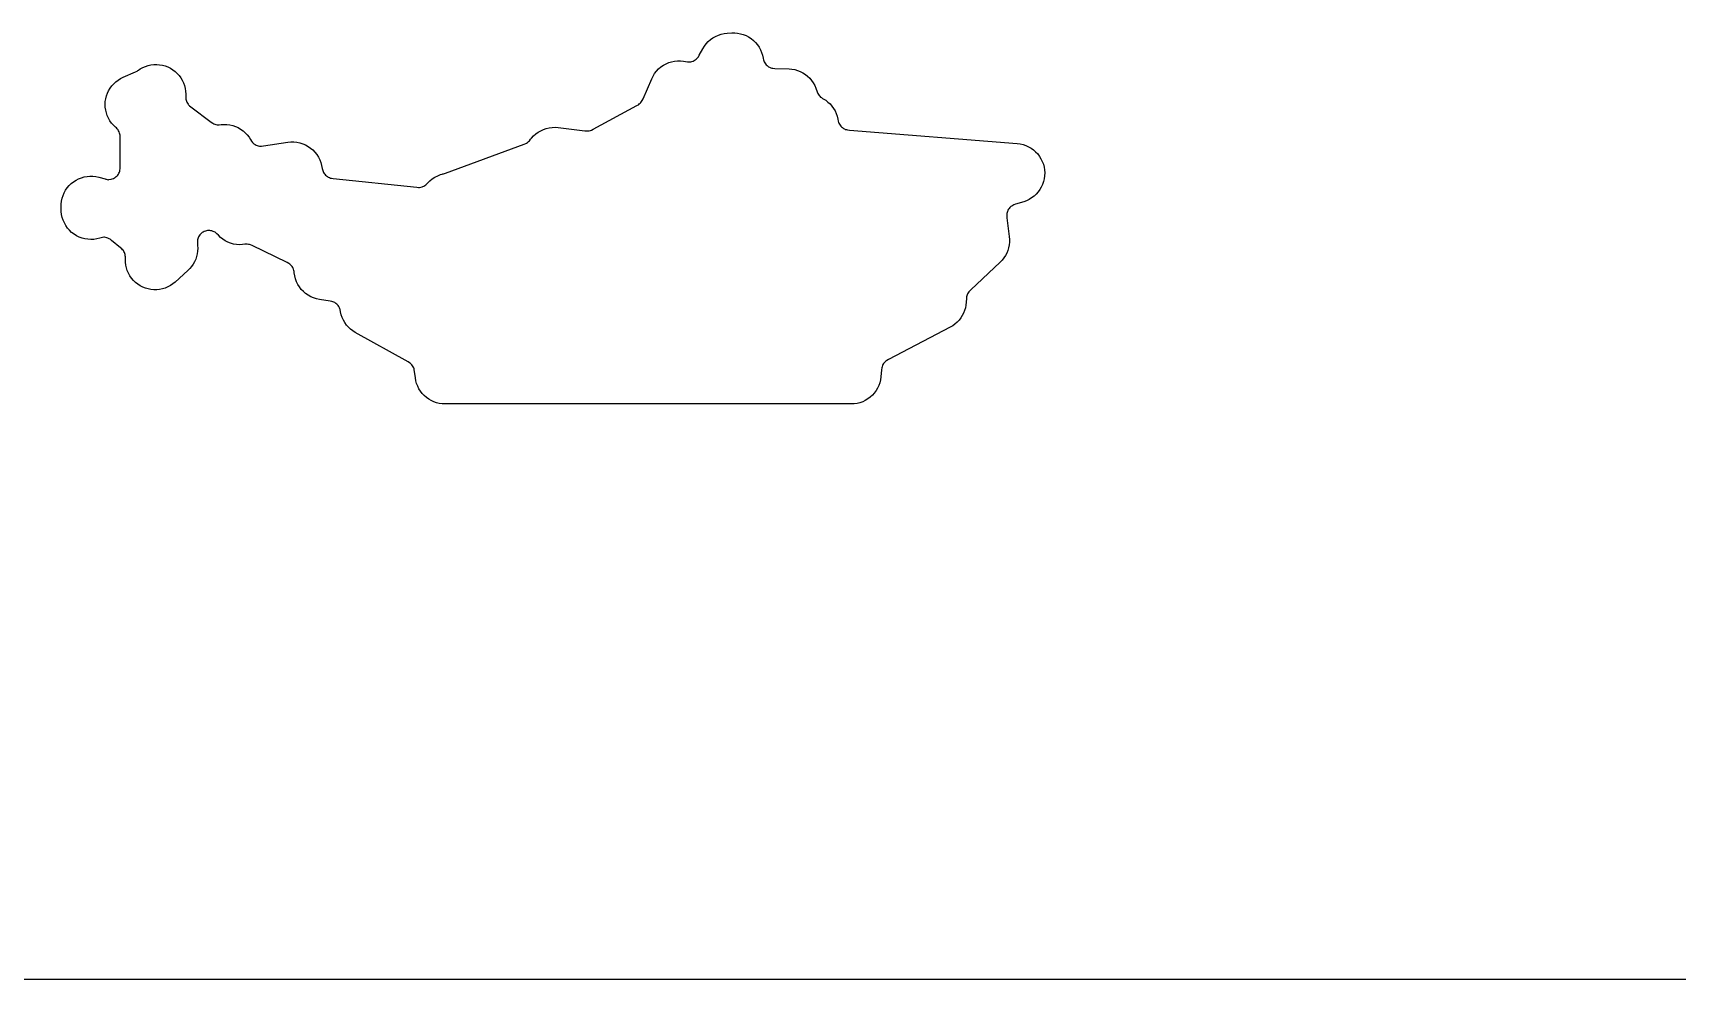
# Model space of a CAD drawing. Header units: metres. Extents: x 0 to 400, y 0 to 202.
# Drawn here: x 259.1 to 294.85, y -0.25 to 20.32 of the extents above; entities that cross this region are included whole.
import ezdxf

# ---------------------------------------------------------------- set-up
doc = ezdxf.new("R2010")
doc.units = ezdxf.units.M

msp = doc.modelspace()

# ---------------------------------------------------------------- linework, layer by layer
msp.add_lwpolyline([(260.294, 15.8316), (260.23, 15.8416), (260.167, 15.8576), (260.106, 15.8806), (260.048, 15.9086), (259.992, 15.9436), (259.941, 15.9826), (259.894, 16.0276), (259.851, 16.0766), (259.814, 16.1296), (259.782, 16.1866), (259.756, 16.2456), (259.736, 16.3076), (259.722, 16.3706), (259.715, 16.4356), (259.714, 16.5006), (259.715, 16.5026), (259.713, 16.5326), (259.714, 16.5966), (259.721, 16.6596), (259.735, 16.7226), (259.754, 16.7836), (259.779, 16.8416), (259.81, 16.8976), (259.846, 16.9496), (259.887, 16.9986), (259.933, 17.0426), (259.983, 17.0826), (260.036, 17.1176), (260.093, 17.1466), (260.152, 17.1696), (260.213, 17.1876), (260.276, 17.1986), (260.339, 17.2046), (260.403, 17.2036), (260.466, 17.1956), (260.529, 17.1826), (260.672, 17.1446), (260.682, 17.1416), (260.694, 17.1396), (260.732, 17.1276), (260.746, 17.1306), (260.802, 17.1406), (260.823, 17.1466), (260.848, 17.1556), (260.87, 17.1676), (260.887, 17.1776), (260.909, 17.1956), (260.927, 17.2106), (260.942, 17.2286), (260.958, 17.2516), (260.969, 17.2696), (260.98, 17.2926), (260.987, 17.3146), (260.992, 17.3356), (260.996, 17.3626), (260.998, 17.4026), (260.995, 18.0526), (260.993, 18.0946), (260.989, 18.1186), (260.983, 18.1426), (260.974, 18.1666), (260.962, 18.1896), (260.949, 18.2116), (260.932, 18.2326), (260.913, 18.2526), (260.894, 18.2696), (260.849, 18.3126), (260.808, 18.3596), (260.772, 18.4106), (260.741, 18.4646), (260.715, 18.5216), (260.695, 18.5806), (260.681, 18.6406), (260.673, 18.7026), (260.67, 18.7646), (260.673, 18.8266), (260.683, 18.8876), (260.698, 18.9486), (260.719, 19.0066), (260.745, 19.0626), (260.777, 19.1166), (260.814, 19.1666), (260.855, 19.2136), (260.901, 19.2556), (260.95, 19.2936), (261.003, 19.3256), (261.059, 19.3536), (261.327, 19.4706), (261.363, 19.4886), (261.382, 19.4996), (261.392, 19.5066), (261.434, 19.5356), (261.488, 19.5656), (261.545, 19.5906), (261.605, 19.6096), (261.665, 19.6236), (261.727, 19.6306), (261.79, 19.6326), (261.852, 19.6276), (261.913, 19.6176), (261.974, 19.6016), (262.032, 19.5796), (262.088, 19.5516), (262.141, 19.5196), (262.191, 19.4816), (262.236, 19.4396), (262.278, 19.3926), (262.315, 19.3426), (262.347, 19.2896), (262.374, 19.2326), (262.395, 19.1746), (262.41, 19.1136), (262.419, 19.0526), (262.423, 18.9896), (262.42, 18.9376), (262.421, 18.9086), (262.425, 18.8796), (262.429, 18.8556), (262.435, 18.8366), (262.445, 18.8136), (262.458, 18.7896), (262.471, 18.7696), (262.484, 18.7546), (262.502, 18.7366), (262.535, 18.7096), (262.974, 18.3816), (263.009, 18.3576), (263.033, 18.3446), (263.053, 18.3366), (263.078, 18.3296), (263.104, 18.3236), (263.128, 18.3216), (263.151, 18.3216), (263.192, 18.3266), (263.255, 18.3306), (263.318, 18.3286), (263.381, 18.3206), (263.443, 18.3056), (263.503, 18.2856), (263.56, 18.2596), (263.615, 18.2286), (263.667, 18.1916), (263.715, 18.1496), (263.758, 18.1036), (263.797, 18.0536), (263.831, 18.0006), (263.831, 17.9996), (263.854, 17.9636), (263.873, 17.9396), (263.888, 17.9226), (263.904, 17.9096), (263.928, 17.8936), (263.952, 17.8796), (263.974, 17.8706), (263.998, 17.8636), (264.023, 17.8586), (264.048, 17.8556), (264.072, 17.8556), (264.113, 17.8606), (264.642, 17.9416), (264.707, 17.9486), (264.772, 17.9486), (264.838, 17.9426), (264.902, 17.9296), (264.964, 17.9096), (265.024, 17.8846), (265.082, 17.8526), (265.136, 17.8156), (265.185, 17.7736), (265.231, 17.7256), (265.271, 17.6746), (265.306, 17.6186), (265.335, 17.5606), (265.358, 17.4996), (265.375, 17.4356), (265.389, 17.3696), (265.4, 17.3296), (265.409, 17.3046), (265.419, 17.2836), (265.43, 17.2656), (265.446, 17.2456), (265.463, 17.2266), (265.481, 17.2106), (265.501, 17.1956), (265.519, 17.1846), (265.544, 17.1726), (265.566, 17.1646), (265.587, 17.1596), (265.628, 17.1536), (267.445, 16.9636), (267.485, 16.9616), (267.506, 16.9616), (267.531, 16.9656), (267.558, 16.9716), (267.577, 16.9776), (267.598, 16.9876), (267.62, 16.9996), (267.639, 17.0136), (267.656, 17.0276), (267.672, 17.0436), (267.679, 17.0516), (267.694, 17.0676), (267.727, 17.1006), (267.78, 17.1446), (267.838, 17.1826), (267.899, 17.2146), (267.963, 17.2396), (267.998, 17.2486), (268.013, 17.2536), (268.029, 17.2576), (268.069, 17.2706), (269.777, 17.8976), (269.812, 17.9126), (269.833, 17.9246), (269.855, 17.9386), (269.873, 17.9546), (269.892, 17.9736), (269.92, 18.0076), (269.927, 18.0156), (269.938, 18.0316), (269.981, 18.0796), (270.03, 18.1226), (270.082, 18.1616), (270.138, 18.1936), (270.197, 18.2216), (270.259, 18.2426), (270.322, 18.2576), (270.387, 18.2656), (270.452, 18.2676), (270.516, 18.2626), (271.101, 18.1916), (271.143, 18.1886), (271.166, 18.1896), (271.193, 18.1926), (271.22, 18.1996), (271.241, 18.2066), (271.281, 18.2256), (272.231, 18.7386), (272.262, 18.7576), (272.283, 18.7736), (272.301, 18.7896), (272.318, 18.8076), (272.332, 18.8266), (272.345, 18.8466), (272.363, 18.8836), (272.552, 19.3226), (272.581, 19.3816), (272.616, 19.4366), (272.656, 19.4886), (272.702, 19.5366), (272.751, 19.5786), (272.805, 19.6166), (272.863, 19.6476), (272.923, 19.6736), (272.986, 19.6936), (273.05, 19.7066), (273.115, 19.7126), (273.181, 19.7126), (273.246, 19.7056), (273.289, 19.6966), (273.331, 19.6906), (273.358, 19.6886), (273.381, 19.6896), (273.403, 19.6926), (273.427, 19.6976), (273.45, 19.7056), (273.473, 19.7166), (273.498, 19.7316), (273.517, 19.7456), (273.533, 19.7596), (273.551, 19.7796), (273.567, 19.8006), (273.587, 19.8336), (273.663, 19.9726), (273.697, 20.0296), (273.736, 20.0816), (273.781, 20.1296), (273.831, 20.1736), (273.884, 20.2116), (273.941, 20.2446), (274.002, 20.2706), (274.064, 20.2916), (274.128, 20.3056), (274.194, 20.3126), (274.293, 20.3186), (274.357, 20.3196), (274.42, 20.3136), (274.483, 20.3016), (274.544, 20.2836), (274.603, 20.2606), (274.66, 20.2306), (274.713, 20.1956), (274.763, 20.1556), (274.808, 20.1116), (274.849, 20.0626), (274.885, 20.0096), (274.915, 19.9536), (274.94, 19.8946), (274.959, 19.8336), (274.972, 19.7716), (274.974, 19.7606), (274.981, 19.7306), (274.987, 19.7106), (274.998, 19.6876), (275.01, 19.6656), (275.024, 19.6456), (275.04, 19.6276), (275.059, 19.6096), (275.079, 19.5936), (275.095, 19.5836), (275.116, 19.5726), (275.142, 19.5626), (275.166, 19.5556), (275.188, 19.5516), (275.227, 19.5486), (275.538, 19.5376), (275.601, 19.5316), (275.663, 19.5206), (275.724, 19.5026), (275.783, 19.4786), (275.84, 19.4496), (275.893, 19.4156), (275.942, 19.3756), (275.988, 19.3316), (276.029, 19.2826), (276.065, 19.2306), (276.096, 19.1756), (276.121, 19.1176), (276.15, 19.0386), (276.165, 19.0046), (276.178, 18.9826), (276.193, 18.9606), (276.208, 18.9416), (276.225, 18.9256), (276.241, 18.9126), (276.268, 18.8946), (276.282, 18.8876), (276.335, 18.8546), (276.384, 18.8166), (276.429, 18.7736), (276.471, 18.7266), (276.507, 18.6756), (276.539, 18.6226), (276.565, 18.5656), (276.585, 18.5066), (276.6, 18.4456), (276.609, 18.4026), (276.616, 18.3746), (276.623, 18.3576), (276.635, 18.3336), (276.649, 18.3116), (276.665, 18.2906), (276.681, 18.2746), (276.697, 18.2606), (276.721, 18.2436), (276.743, 18.2306), (276.761, 18.2226), (276.784, 18.2156), (276.81, 18.2096), (276.849, 18.2046), (280.5, 17.9136), (280.564, 17.9056), (280.626, 17.8906), (280.687, 17.8706), (280.745, 17.8446), (280.8, 17.8126), (280.852, 17.7746), (280.9, 17.7326), (280.944, 17.6866), (280.983, 17.6356), (281.016, 17.5806), (281.044, 17.5236), (281.067, 17.4636), (281.083, 17.4016), (281.093, 17.3386), (281.097, 17.2756), (281.095, 17.2116), (281.086, 17.1476), (281.071, 17.0856), (281.05, 17.0256), (281.023, 16.9676), (280.991, 16.9126), (280.953, 16.8606), (280.911, 16.8126), (280.864, 16.7696), (280.813, 16.7316), (280.758, 16.6976), (280.701, 16.6706), (280.64, 16.6486), (280.463, 16.5936), (280.424, 16.5796), (280.4, 16.5676), (280.379, 16.5546), (280.361, 16.5416), (280.34, 16.5216), (280.323, 16.5026), (280.31, 16.4836), (280.298, 16.4636), (280.287, 16.4396), (280.278, 16.4126), (280.273, 16.3896), (280.27, 16.3656), (280.27, 16.3406), (280.273, 16.2996), (280.326, 15.8916), (280.331, 15.8306), (280.33, 15.7696), (280.323, 15.7086), (280.311, 15.6486), (280.293, 15.5906), (280.27, 15.5336), (280.241, 15.4796), (280.208, 15.4286), (280.169, 15.3806), (280.127, 15.3366), (279.487, 14.7346), (279.458, 14.7056), (279.444, 14.6876), (279.432, 14.6696), (279.42, 14.6466), (279.41, 14.6226), (279.404, 14.6006), (279.399, 14.5786), (279.395, 14.5416), (279.391, 14.4626), (279.385, 14.4016), (279.373, 14.3426), (279.356, 14.2836), (279.333, 14.2266), (279.305, 14.1726), (279.272, 14.1216), (279.234, 14.0726), (279.192, 14.0286), (279.146, 13.9886), (279.097, 13.9526), (279.044, 13.9226), (277.701, 13.2206), (277.664, 13.1996), (277.643, 13.1836), (277.625, 13.1676), (277.608, 13.1496), (277.594, 13.1306), (277.58, 13.1066), (277.57, 13.0856), (277.562, 13.0626), (277.555, 13.0366), (277.55, 12.9966), (277.535, 12.8396), (277.526, 12.7756), (277.511, 12.7146), (277.49, 12.6536), (277.463, 12.5966), (277.43, 12.5416), (277.392, 12.4896), (277.349, 12.4426), (277.302, 12.3996), (277.251, 12.3616), (277.196, 12.3286), (277.139, 12.3016), (277.079, 12.2796), (277.017, 12.2646), (276.954, 12.2546), (276.89, 12.2516), (268.058, 12.2516), (267.996, 12.2546), (267.934, 12.2636), (267.873, 12.2786), (267.814, 12.2996), (267.758, 12.3256), (267.704, 12.3566), (267.653, 12.3936), (267.606, 12.4346), (267.564, 12.4806), (267.526, 12.5306), (267.492, 12.5836), (267.465, 12.6396), (267.442, 12.6976), (267.426, 12.7576), (267.415, 12.8196), (267.398, 12.9576), (267.391, 12.9966), (267.386, 13.0176), (267.377, 13.0396), (267.366, 13.0626), (267.354, 13.0826), (267.339, 13.1026), (267.324, 13.1186), (267.308, 13.1336), (267.288, 13.1486), (267.254, 13.1706), (266.108, 13.8076), (266.055, 13.8406), (266.005, 13.8786), (265.959, 13.9216), (265.917, 13.9686), (265.88, 14.0196), (265.848, 14.0746), (265.822, 14.1316), (265.801, 14.1906), (265.787, 14.2516), (265.776, 14.3056), (265.771, 14.3236), (265.762, 14.3436), (265.748, 14.3696), (265.735, 14.3896), (265.72, 14.4076), (265.703, 14.4246), (265.684, 14.4396), (265.663, 14.4546), (265.644, 14.4646), (265.618, 14.4756), (265.598, 14.4816), (265.56, 14.4896), (265.326, 14.5256), (265.262, 14.5386), (265.2, 14.5576), (265.139, 14.5836), (265.082, 14.6156), (265.028, 14.6536), (264.978, 14.6956), (264.933, 14.7436), (264.893, 14.7956), (264.858, 14.8516), (264.829, 14.9106), (264.807, 14.9716), (264.79, 15.0356), (264.78, 15.0996), (264.777, 15.1286), (264.772, 15.1546), (264.765, 15.1796), (264.756, 15.2006), (264.747, 15.2186), (264.732, 15.2406), (264.715, 15.2616), (264.7, 15.2766), (264.681, 15.2926), (264.66, 15.3066), (264.624, 15.3266), (263.865, 15.6936), (263.828, 15.7096), (263.807, 15.7166), (263.783, 15.7216), (263.758, 15.7246), (263.736, 15.7246), (263.717, 15.7236), (263.707, 15.7226), (263.653, 15.7156), (263.588, 15.7136), (263.524, 15.7186), (263.461, 15.7296), (263.398, 15.7466), (263.338, 15.7706), (263.281, 15.7996), (263.226, 15.8346), (263.176, 15.8746), (263.13, 15.9196), (263.098, 15.9526), (263.082, 15.9666), (263.058, 15.9836), (263.039, 15.9946), (263.018, 16.0036), (262.991, 16.0126), (262.969, 16.0176), (262.945, 16.0206), (262.921, 16.0216), (262.896, 16.0206), (262.874, 16.0166), (262.849, 16.0096), (262.825, 16.0006), (262.802, 15.9896), (262.781, 15.9766), (262.767, 15.9656), (262.745, 15.9456), (262.729, 15.9276), (262.715, 15.9086), (262.702, 15.8876), (262.693, 15.8656), (262.684, 15.8426), (262.679, 15.8196), (262.675, 15.7936), (262.674, 15.7686), (262.675, 15.7296), (262.679, 15.6986), (262.682, 15.6376), (262.68, 15.5766), (262.672, 15.5166), (262.658, 15.4576), (262.639, 15.3996), (262.614, 15.3446), (262.585, 15.2916), (262.55, 15.2406), (262.511, 15.1946), (262.468, 15.1516), (262.19, 14.9006), (262.142, 14.8606), (262.089, 14.8256), (262.034, 14.7966), (261.976, 14.7716), (261.916, 14.7536), (261.854, 14.7406), (261.792, 14.7346), (261.729, 14.7346), (261.666, 14.7396), (261.605, 14.7516), (261.544, 14.7696), (261.486, 14.7926), (261.43, 14.8216), (261.377, 14.8556), (261.328, 14.8946), (261.283, 14.9386), (261.242, 14.9866), (261.207, 15.0376), (261.176, 15.0926), (261.151, 15.1506), (261.131, 15.2106), (261.117, 15.2716), (261.11, 15.3336), (261.108, 15.3966), (261.109, 15.4486), (261.107, 15.4746), (261.103, 15.4996), (261.097, 15.5206), (261.089, 15.5426), (261.077, 15.5656), (261.065, 15.5866), (261.05, 15.6056), (261.034, 15.6226), (261.005, 15.6486), (260.806, 15.8086), (260.775, 15.8316), (260.754, 15.8436), (260.728, 15.8556), (260.703, 15.8636), (260.654, 15.8776), (260.652, 15.8786), (260.64, 15.8756), (260.583, 15.8656), (260.551, 15.8556), (260.488, 15.8396), (260.423, 15.8306), (260.359, 15.8276), (260.294, 15.8316)], close=True)
msp.add_lwpolyline([(0.015, -0.2524), (399.985, -0.2524)])

doc.saveas('drawing.dxf')
